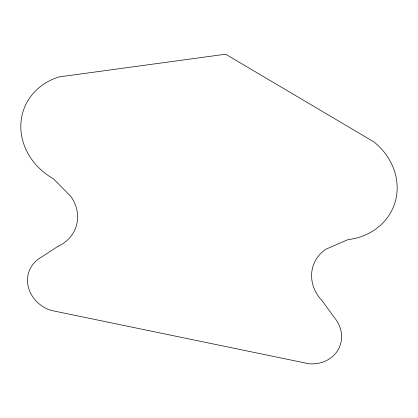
<?xml version="1.0" encoding="UTF-8"?>
<svg xmlns="http://www.w3.org/2000/svg" width="418" height="418" viewBox="0 0 418 418"><rect width="100%" height="100%" fill="white"/><g stroke="black" fill="none" stroke-linecap="round" stroke-linejoin="round"><path stroke-width="0.63" d="M58.217 246.181L41.753 256.908A32.703 29.061 21.4 0 0 27.891 284.909A32.703 29.061 21.4 0 0 50.797 310.349L309.085 363.791A32.703 29.061 21.4 0 0 338.46 349.166A32.703 29.061 21.4 0 0 334.243 317.424L322.194 300.798A39.339 34.955 21.4 0 1 325.847 249.232L347.849 239.666A62.862 55.86 21.4 0 0 395.449 200.959A62.862 55.86 21.4 0 0 374.073 142.005L225.615 54.209L59.319 76.881A62.862 55.86 21.4 0 0 20.9 123.467A62.862 55.86 21.4 0 0 53.326 178.732L70.919 196.491A39.339 34.955 21.4 0 1 58.217 246.181"/></g></svg>
